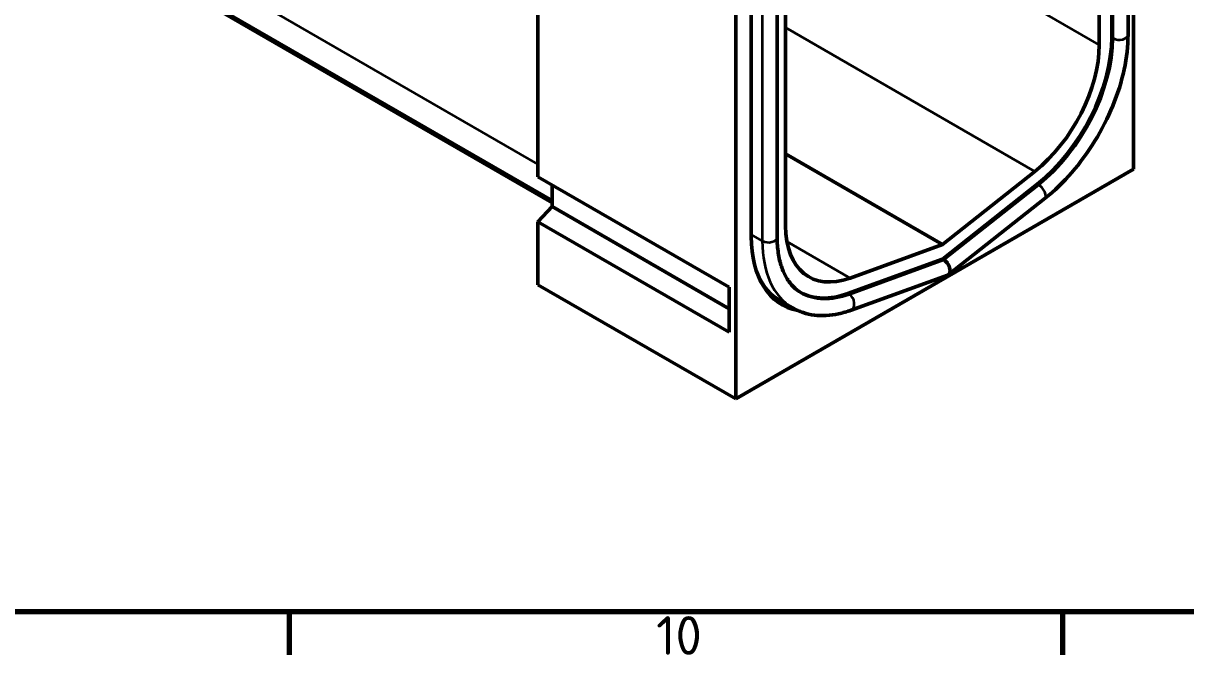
# Model space of a CAD drawing. Header units: millimetres. Extents: x 0 to 3089, y -40 to 1485.
# Drawn here: x 290.1 to 553.5, y 40.3 to 183.3 of the extents above; entities that cross this region are included whole.
import ezdxf

# ---------------------------------------------------------------- set-up
doc = ezdxf.new("R2010")
doc.units = ezdxf.units.MM
doc.header["$LTSCALE"] = 2.5
for name, color, linetype, lineweight in [('Rahmen (ISO)', 7, 'Continuous', 70), ('Sichtbar (ISO)', 7, 'Continuous', 50), ('Sichtbar schmal (ISO)', 7, 'Continuous', 35)]:
    doc.layers.add(name, color=color, linetype=linetype, lineweight=lineweight)
doc.styles.add('Notiztext (DIN)', font='isocpeur.ttf')

# ---------------------------------------------------------------- blocks, each defined once
blk = doc.blocks.new('Ränder Standardrahmen')
at = {"layer": 'Rahmen (ISO)'}
for p, q in [((140.17, 20), (140.17, 16.1)), ((210.25, 20), (210.25, 16.1))]:
    blk.add_line(p, q, dxfattribs=at)
at = {"layer": 'Rahmen (ISO)', "flags": 128}
blk.add_lwpolyline([(20, 20), (20, 574), (821, 574), (821, 20), (20, 20)], dxfattribs=at)
at = {"layer": 'Rahmen (ISO)', "insert": (173.41, 16.1), "char_height": 3.5, "attachment_point": 7, "style": 'Notiztext (DIN)'}
blk.add_mtext('10', dxfattribs=at)

msp = doc.modelspace()

# ---------------------------------------------------------------- linework, layer by layer
at = {"layer": 'Sichtbar (ISO)'}
for p, q in [((541.723, 259.159), (541.723, 150.259)), ((536.773, 180.113), (536.773, 256.301)), ((540.465, 180.725), (540.465, 257.832)), ((533.945, 178.48), (533.945, 228.672)), ((406.754, 215.936), (406.754, 148.575)), ((460.96, 211.93), (460.96, 134.823)), ((451.567, 98.207), (451.567, 210.475)), ((455.102, 135.001), (455.102, 209.148)), ((312.075, 199.669), (409.957, 143.157)), ((409.957, 142.643), (323.25, 192.703)), ((462.88, 187.643), (462.88, 137.451)), ((498.413, 133.214), (462.88, 153.729)), ((541.723, 150.259), (451.567, 98.207)), ((406.754, 148.575), (450.064, 123.569)), ((498.413, 133.214), (519.344, 149.779)), ((409.957, 146.725), (409.957, 141.801)), ((498.413, 129.893), (519.859, 146.865)), ((499.801, 126.392), (521.666, 143.696)), ((409.957, 141.801), (406.754, 138.368)), ((450.064, 118.646), (409.957, 141.801)), ((450.064, 113.363), (406.754, 138.368)), ((406.754, 138.368), (406.754, 124.08)), ((477.481, 125.609), (498.413, 133.214)), ((476.966, 122.1), (498.413, 129.893)), ((498.744, 129.701), (498.413, 129.893)), ((451.567, 98.207), (406.754, 124.08)), ((477.716, 118.331), (499.614, 126.288)), ((450.064, 123.569), (450.064, 113.363)), ((461.661, 120.45), (464.473, 118.826))]:
    msp.add_line(p, q, dxfattribs=at)
for centre, major_axis, ratio, start_param, end_param in [((516.09, 168.171), (14.625, 25.331), 0.5773503, 4.1102504, 5.4977871), ((516.09, 168.171), (12.625, 21.867), 0.5773503, 4.1102504, 5.4977871), ((480.735, 147.759), (-12.625, -21.867), 0.5773503, 5.4977871, 6.8853239), ((478.967, 148.779), (-16.875, -29.228), 0.5773503, 5.4977871, 6.4774598), ((498.744, 128.066), (-0.968, 1.734), 0.5771857, 3.9438721, 5.5146684), ((498.744, 128.066), (0.968, -1.734), 0.5771857, 6.1900306, 7.0854647), ((478.255, 149.191), (-16.594, -28.741), 0.5773503, 5.897113, 6.2831853), ((480.735, 147.759), (-14.625, -25.331), 0.5773503, 0.0117415, 0.6021386), ((478.255, 149.191), (-16.814, -29.122), 0.5773503, 6.2180348, 6.4450825), ((477.205, 149.797), (-16.814, -29.122), 0.5773503, 0.0175119, 0.0312199)]:
    msp.add_ellipse(centre, major_axis=major_axis, ratio=ratio, start_param=start_param, end_param=end_param, dxfattribs=at)
for points, knots in [([(521.666, 143.696), (523.779, 145.367), (525.82, 147.334), (529.626, 151.713), (531.391, 154.125), (534.521, 159.222), (535.887, 161.907), (538.122, 167.359), (538.991, 170.126), (540.162, 175.551), (540.465, 178.209), (540.465, 180.725)], [4.8956486, 4.8956486, 4.8956486, 4.8956486, 5.1731559, 5.1731559, 5.4506633, 5.4506633, 5.7281706, 5.7281706, 6.005678, 6.005678, 6.2831853, 6.2831853, 6.2831853, 6.2831853]), ([(460.96, 134.823), (460.96, 133.577), (461.045, 132.391), (461.376, 130.173), (461.621, 129.14), (462.255, 127.253), (462.643, 126.4), (463.54, 124.885), (464.048, 124.224), (465.167, 123.091), (465.779, 122.619), (466.441, 122.236)], [3.14159265, 3.14159265, 3.14159265, 3.14159265, 3.29867229, 3.29867229, 3.45575192, 3.45575192, 3.61283155, 3.61283155, 3.76991118, 3.76991118, 3.92699082, 3.92699082, 3.92699082, 3.92699082]), ([(464.473, 118.826), (465.218, 118.396), (466.008, 118.044), (467.655, 117.504), (468.513, 117.315), (470.273, 117.1), (471.175, 117.074), (473.009, 117.177), (473.941, 117.306), (475.819, 117.71), (476.766, 117.986), (477.716, 118.331)], [3.92699082, 3.92699082, 3.92699082, 3.92699082, 4.04741854, 4.04741854, 4.16784625, 4.16784625, 4.28827397, 4.28827397, 4.40870169, 4.40870169, 4.52912941, 4.52912941, 4.52912941, 4.52912941])]:
    msp.add_open_spline(points, degree=3, knots=knots, dxfattribs=at)
at = {"layer": 'Sichtbar schmal (ISO)'}
for p, q in [((537.105, 179.921), (537.105, 256.492)), ((406.754, 151.432), (307.446, 208.768)), ((457.599, 210.59), (457.599, 134.019)), ((533.945, 178.48), (479.79, 209.746)), ((519.344, 149.779), (462.88, 182.378)), ((536.773, 180.113), (537.105, 179.921)), ((498.744, 129.701), (520.191, 146.673)), ((519.859, 146.865), (520.191, 146.673)), ((457.599, 134.019), (455.102, 135.46)), ((477.481, 125.609), (463.179, 133.866)), ((477.297, 121.909), (498.744, 129.701)), ((476.966, 122.1), (477.297, 121.909))]:
    msp.add_line(p, q, dxfattribs=at)
for centre, major_axis, ratio, start_param, end_param in [((516.422, 167.98), (14.625, 25.331), 0.5773503, 4.1102504, 5.4977871), ((538.497, 180.725), (1.969, 0), 0.5773503, 3.9269908, 6.2831853), ((520.445, 145.239), (1.222, -1.544), 0.4624688, 0, 2.2799211), ((458.991, 134.823), (1.969, 0), 0.5773503, 3.9269908, 6.2831853), ((481.066, 147.568), (-16.594, -28.741), 0.5773503, 5.4977871, 6.2831853), ((481.066, 147.568), (-14.625, -25.331), 0.5773503, 0, 0.6021386), ((477.044, 120.182), (0.672, -1.85), 0.6728962, 0, 2.4662304)]:
    msp.add_ellipse(centre, major_axis=major_axis, ratio=ratio, start_param=start_param, end_param=end_param, dxfattribs=at)

# ---------------------------------------------------------------- block references
at = {"xscale": 2.5, "yscale": 2.5, "zscale": 2.5}
msp.add_blockref('Ränder Standardrahmen', (0, 0), dxfattribs=at)

doc.saveas('drawing.dxf')
